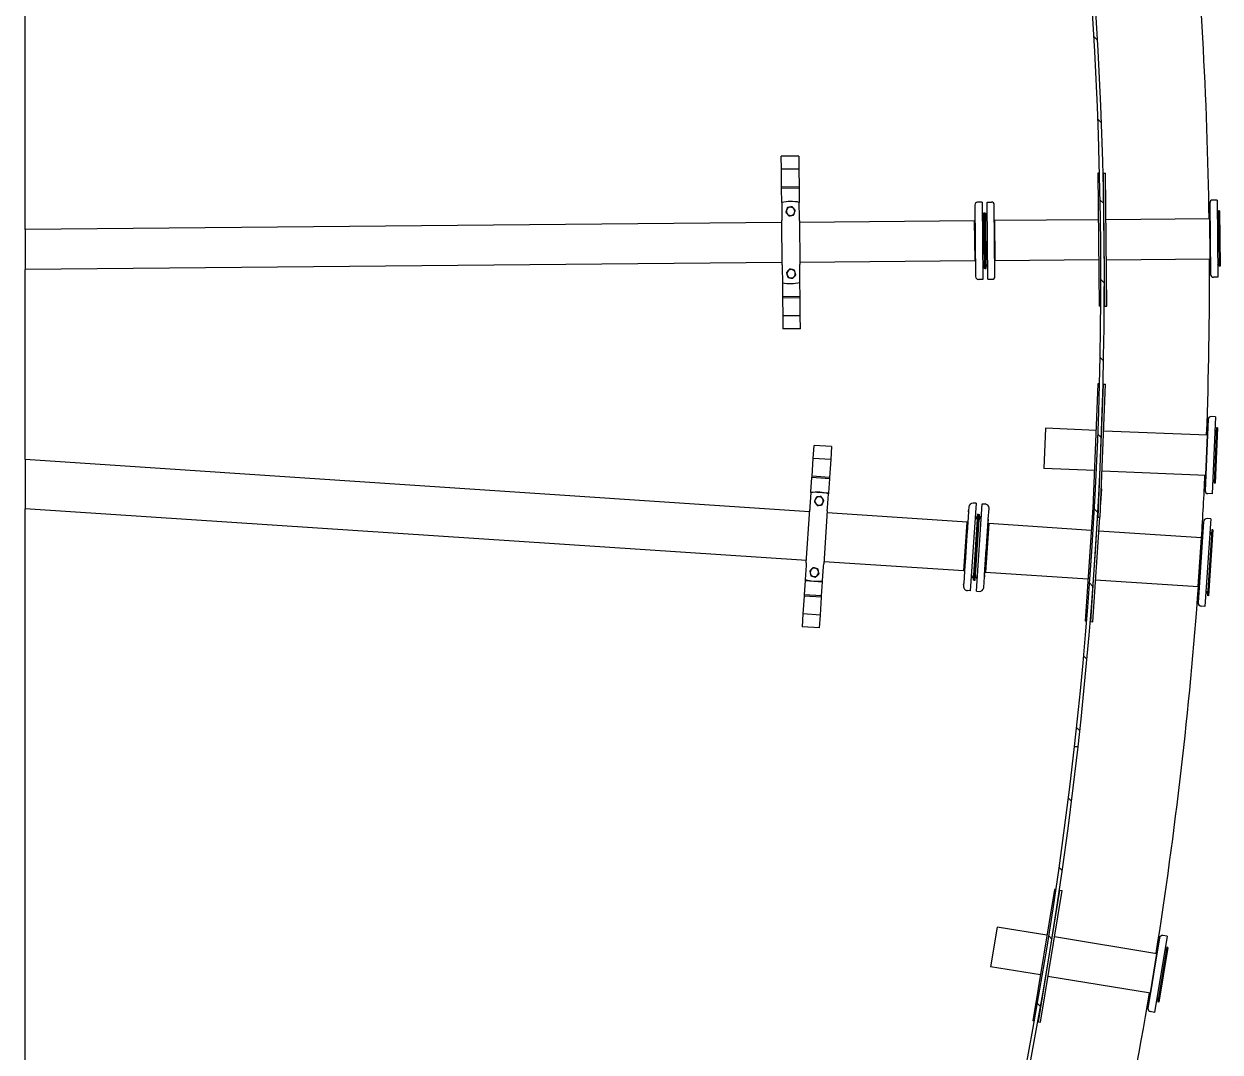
# Model space of a CAD drawing. Header units: millimetres. Extents: x 0 to 118900, y 0 to 84100.
# Drawn here: x 81567 to 88393, y 56056 to 61920 of the extents above; entities that cross this region are included whole.
import ezdxf

# ---------------------------------------------------------------- set-up
doc = ezdxf.new("R2010")
doc.units = ezdxf.units.MM
doc.header["$LTSCALE"] = 100
doc.layers.add('Hatch', color=7, linetype='Continuous', lineweight=18)
doc.layers.add('Visible', color=7, linetype='Continuous', lineweight=25)
pattern_1 = [(135.00021045915, (0, 0), (-224.5055783671478, -224.5072276832807), [])]

msp = doc.modelspace()

# ---------------------------------------------------------------- hatches: boundary and pattern name
at = {"layer": 'Hatch'}
h = msp.add_hatch(dxfattribs=at)
h.set_pattern_fill('ANSI31', color=256, scale=2540, angle=90.00021045915, style=0)
h.set_pattern_definition(pattern_1)
edge = h.paths.add_edge_path()
edge.add_ellipse((63832.2622465156, 60471.07866336872), major_axis=(2674.835678428364, 23749.84745410817), ratio=1, start_angle=270, end_angle=282.1891456821518)
edge.add_ellipse((63832.26224612111, 60471.07866332699), major_axis=(-2400.000000041781, 23779.19258550976), ratio=1, start_angle=270, end_angle=270.4821088476081)
edge.add_ellipse((63832.26224651564, 60471.07866336872), major_axis=(-2600.000000000042, 23758.156494139), ratio=1, start_angle=269.9999999999985, end_angle=300.2061361087498)
edge.add_ellipse((63832.26224651487, 60471.07866336814), major_axis=(-14200.00000008232, 19224.20349449378), ratio=1, start_angle=270, end_angle=275.6168843044004)
edge.add_line((81574.32096141133, 76484.4903097729), (81574.32096141133, 76454.62497065598))
edge.add_ellipse((63832.2622465156, 60471.07866336872), major_axis=(17742.05871489568, 15983.54630728721), ratio=0.9999999999999999, start_angle=311.5589189695115, end_angle=360, ccw=False)
edge.add_line((87562.23535128975, 57798.48134115662), (87582.10970062375, 57796.24298494035))
h = msp.add_hatch(dxfattribs=at)
h.set_pattern_fill('ANSI31', color=256, scale=2540, angle=90.00021045915, style=0)
h.set_pattern_definition(pattern_1)
edge = h.paths.add_edge_path()
edge.add_ellipse((63832.26224651564, 60471.07866336872), major_axis=(-2672.617190233979, -23729.97086712215), ratio=1, start_angle=54.41072852725948, end_angle=90)
edge.add_line((87562.23311363779, 57798.46147313475), (87582.10746109768, 57796.22310027855))
edge.add_ellipse((63832.26224651557, 60471.07866336872), major_axis=(12599.99999999995, 20308.86505937751), ratio=1, start_angle=269.99999999999847, end_angle=295.3903101269922, ccw=False)
edge.add_ellipse((63832.26224643614, 60471.07866341878), major_axis=(12800.00000000709, 20183.40902831604), ratio=1, start_angle=269.99999999999994, end_angle=270.5659876099541, ccw=False)
edge.add_ellipse((63832.2622465152, 60471.07866336905), major_axis=(16013.41164640456, 17742.05871489609), ratio=1, start_angle=270, end_angle=279.68616764822156, ccw=False)
edge.add_line((81574.32096141133, 44457.66701696448), (81574.32096141131, 44487.5323560815))

# ---------------------------------------------------------------- linework, layer by layer
at = {"layer": 'Visible'}
for p, q in [((81574.32096141133, 60747.80815146172), (81574.32096141133, 76454.6249706559)), ((85988.82644588056, 61166.28687767421), (85888.83063611985, 61165.37143772963)), ((85889.50679273346, 61091.51314860216), (85888.83063611982, 61165.37143772961)), ((85988.82644588056, 61166.28687767421), (85989.5026024942, 61092.42858854677)), ((85989.5026024942, 61092.42858854673), (85889.50679273347, 61091.51314860215)), ((85890.43998147784, 60989.57859274841), (85889.50679273342, 61091.51314860216)), ((85989.5026024942, 61092.42858854673), (85990.4357912386, 60990.49403269298)), ((87704.75943028061, 61069.6421195967), (87695.78344842863, 61069.55994643015)), ((87695.78344842866, 61069.55994643012), (87702.74079200742, 60309.59179224817)), ((87727.78210756373, 61069.85288721273), (87739.78160473502, 61069.96274000609)), ((87734.7394511425, 60309.88473303035), (87727.78210756373, 61069.85288721269)), ((87746.7389483138, 60309.9945858237), (87739.78160473504, 61069.96274000604)), ((85990.43579123857, 60990.49403269298), (85890.43998147786, 60989.5785927484)), ((85890.51072124463, 60981.85150993495), (85890.43998147786, 60989.57859274842)), ((85990.5065310054, 60982.76694987952), (85890.51072124465, 60981.85150993498)), ((85891.24380498151, 60901.77492782212), (85890.51072124466, 60981.85150993495)), ((85990.43579123857, 60990.49403269298), (85990.50653100539, 60982.76694987947)), ((85990.5065310054, 60982.76694987952), (85991.23961474226, 60902.69036776671)), ((85891.24380498151, 60901.77492782212), (85892.0444736727, 60814.3158710038)), ((85992.04028343345, 60815.23131094837), (85991.23961474226, 60902.69036776668)), ((86993.4241220153, 60887.12262404112), (86997.15911698916, 60479.13972021732)), ((87034.27593362614, 60903.49728398014), (87009.2769811859, 60903.26842399398)), ((87034.2759336261, 60903.49728398011), (87038.3038693822, 60463.51572103288)), ((87063.2747184567, 60903.76276156428), (87088.2736708969, 60903.99162155045)), ((87067.3026542128, 60463.78119861684), (87063.2747184567, 60903.76276156429)), ((87108.1544658236, 60480.15585855584), (87104.41947084974, 60888.13876237983)), ((88334.36793091918, 60899.39867369828), (88338.10292589304, 60491.41576987407)), ((88375.21974253001, 60915.77333363733), (88350.2207900898, 60915.54447365116)), ((88375.21974253, 60915.7733336373), (88379.2476782861, 60475.79177068962)), ((87049.84287785586, 60841.63719792014), (87042.84317117262, 60841.57311712398)), ((87042.84317117257, 60841.573117124), (87045.73596139743, 60525.58635828009)), ((87049.84287785582, 60841.63719792035), (87055.84262644144, 60841.69212431704)), ((87052.73566808066, 60525.65043907628), (87049.84287785582, 60841.63719792035)), ((87049.84287785583, 60841.63719792013), (87052.73566808067, 60525.65043907621)), ((87058.73541666631, 60525.70536547295), (87055.84262644146, 60841.69212431703)), ((88389.7867286621, 60853.90409317784), (88383.78698007645, 60853.84916678115)), ((88383.78698007649, 60853.84916678115), (88386.67977030134, 60537.8624079369)), ((88389.78672866213, 60853.90409317781), (88392.67951888697, 60537.91733433357)), ((85892.29144808232, 60787.33823449656), (81574.32096141165, 60747.80815146172)), ((81574.32096141165, 60747.80815146172), (81574.32096141165, 60519.19857217343)), ((85892.04447367271, 60814.31587100381), (85892.18591698275, 60798.86566216567)), ((85894.48967489498, 60547.22038571437), (85892.18591698274, 60798.86566216567)), ((85992.1817267435, 60799.78110211024), (85992.04028343345, 60815.23131094839)), ((85992.1817267435, 60799.78110211024), (85994.48548465571, 60548.13582565894)), ((86992.24535545037, 60797.40807388681), (85992.28725784305, 60788.25367444108)), ((86994.24527164563, 60797.42638268574), (86992.24535545036, 60797.40807388684)), ((86994.33805116366, 60568.8176527738), (86992.24535545037, 60797.40807388684)), ((86992.24535545037, 60797.40807388684), (86994.33805116366, 60568.8176527738)), ((87105.24062047998, 60798.44252102442), (87106.24057857758, 60798.45167542386)), ((87698.2157723613, 60803.87107989572), (87106.24057857759, 60798.45167542386)), ((87106.24057857762, 60798.45167542386), (87108.33327429091, 60569.8612543107)), ((87108.33327429091, 60569.8612543107), (87106.24057857762, 60798.45167542386)), ((87742.21392866777, 60804.27387347154), (88334.18912245188, 60809.69327794341)), ((88335.18908054945, 60809.70243234286), (88334.18912245186, 60809.6932779434)), ((88336.28181816515, 60581.1028568301), (88334.18912245186, 60809.69327794337)), ((88334.18912245186, 60809.69327794337), (88336.28181816515, 60581.1028568301)), ((85894.38414379553, 60558.74781338355), (81574.32096141165, 60519.19857217344)), ((85894.48967489497, 60547.22038571437), (85894.63111820501, 60531.77017687622)), ((86994.33805116364, 60568.8176527738), (85994.37995355624, 60559.66325332807)), ((85994.62692796576, 60532.6856168208), (85994.48548465571, 60548.13582565894)), ((86996.33796735892, 60568.83596157272), (86994.33805116365, 60568.81765277383)), ((87107.33331619331, 60569.8520999113), (87108.33327429091, 60569.86125431074)), ((87700.30846807464, 60575.28065878261), (87108.33327429088, 60569.86125431074)), ((87744.30662438105, 60575.68345235829), (88336.28181816518, 60581.10285683017)), ((88337.28177626278, 60581.11201122961), (88336.2818181652, 60581.10285683016)), ((81574.32096141133, 59435.00603764017), (81574.32096141133, 60519.19857217342)), ((85894.63111820497, 60531.7701768762), (85895.43178689617, 60444.31112005789)), ((85995.42759665695, 60445.22656000248), (85994.62692796576, 60532.6856168208)), ((87052.73566808074, 60525.65043907624), (87045.73596139751, 60525.5863582801)), ((87052.73566808066, 60525.65043907629), (87058.7354166663, 60525.70536547299)), ((88379.24767828609, 60475.79177068969), (88354.24872584589, 60475.56291070352)), ((88392.67951888697, 60537.91733433362), (88386.67977030134, 60537.86240793692)), ((85895.43178689621, 60444.31112005788), (85896.1648706331, 60364.23453794503)), ((85996.16068039385, 60365.14997788964), (85995.42759665695, 60445.22656000248)), ((87038.3038693822, 60463.51572103292), (87013.304916942, 60463.28686104676)), ((87067.30265421278, 60463.78119861684), (87092.30160665297, 60464.010058603)), ((85996.16068039385, 60365.14997788964), (85896.16487063309, 60364.23453794506)), ((85896.16487063306, 60364.23453794506), (85896.23561039989, 60356.5074551316)), ((85996.23142016059, 60357.42289507615), (85896.23561039988, 60356.50745513156)), ((85896.23561039986, 60356.50745513158), (85897.1687991443, 60254.57289927782)), ((85996.23142016059, 60357.42289507615), (85996.16068039382, 60365.14997788962)), ((85997.16460890514, 60255.48833922235), (85996.23142016065, 60357.42289507614)), ((87711.7167738594, 60309.67396541475), (87702.74079200737, 60309.59179224819)), ((87734.7394511425, 60309.88473303038), (87746.73894831377, 60309.99458582374)), ((85997.16460890514, 60255.48833922235), (85897.16879914438, 60254.5728992778)), ((85897.16879914436, 60254.57289927781), (85897.84495575799, 60180.71461015037)), ((85997.84076551878, 60181.63005009494), (85997.16460890515, 60255.48833922239)), ((85997.84076551878, 60181.63005009494), (85897.84495575802, 60180.7146101504)), ((87695.65461912366, 59867.4823818659), (87664.34541837942, 59108.12756760002)), ((87704.6233568245, 59867.11258897882), (87695.65461912364, 59867.48238186594)), ((87696.31825269492, 59106.80928546161), (87727.62745343919, 59866.16409972859)), ((87708.30806555176, 59106.31492966039), (87739.61726629602, 59865.66974392737)), ((87727.62745343919, 59866.16409972859), (87739.61726629603, 59865.66974392736)), ((88324.86329988719, 59665.3897395164), (88308.05520264554, 59257.73610238359)), ((88366.48763488312, 59679.68710767134), (88341.50885809801, 59680.71701559056)), ((88366.48763488306, 59679.68710767134), (88348.3612555048, 59240.06063625361)), ((87396.95324919428, 59613.87248142366), (87387.53577118096, 59385.46654650105)), ((87684.70875775818, 59602.00794219424), (87396.95324919432, 59613.87248142366)), ((87728.67140493057, 59600.19530425539), (88320.16883920165, 59575.80708472824)), ((88371.92667181461, 59617.41017071014), (88358.90863571569, 59301.6784321465)), ((88377.92157824303, 59617.16299280954), (88364.90354214412, 59301.43125424589)), ((88377.92157824301, 59617.16299280956), (88371.92667181461, 59617.41017071017)), ((88310.75136118829, 59347.4011498053), (88320.16883920164, 59575.80708472824)), ((88320.16883920164, 59575.80708472824), (88310.75136118829, 59347.4011498053)), ((88321.167990273, 59575.7658884115), (88320.16883920162, 59575.80708472824)), ((86070.92093568483, 59442.39358669177), (86075.80631104697, 59516.09322826599)), ((86175.58732987849, 59509.47897993866), (86075.80631104692, 59516.093228266)), ((86175.58732987849, 59509.47897993866), (86170.70195451635, 59435.77933836442)), ((81574.32096141163, 59435.00603764009), (81574.32096141163, 59154.99286151526)), ((86050.7615229618, 59138.27335397516), (81574.32096141168, 59435.0060376401)), ((86064.17844850289, 59340.6779861925), (86070.92093568476, 59442.3935866918)), ((86170.7019545164, 59435.77933836442), (86070.92093568483, 59442.39358669177)), ((86170.7019545164, 59435.77933836442), (86163.95946733451, 59334.06373786513)), ((87675.29127974485, 59373.6020072716), (87387.53577118099, 59385.46654650102)), ((86058.32160879983, 59252.32305849963), (86063.66733864041, 59332.96750114744)), ((86063.66733864041, 59332.96750114748), (86064.1784485029, 59340.6779861925)), ((86163.44835747196, 59326.35325282012), (86063.66733864041, 59332.96750114748)), ((86163.95946733444, 59334.06373786516), (86064.17844850289, 59340.67798619251)), ((86163.44835747196, 59326.35325282012), (86158.10262763138, 59245.70881017231)), ((86163.95946733444, 59334.06373786516), (86163.44835747195, 59326.35325282013)), ((87719.25392691723, 59371.78936933241), (88310.75136118828, 59347.40114980526)), ((88311.75051225969, 59347.35995348852), (88310.75136118829, 59347.40114980526)), ((86057.98358581294, 59247.22372198319), (86052.59646089382, 59165.95480276595)), ((86057.98358581294, 59247.22372198319), (86058.32160879984, 59252.32305849966)), ((86058.32160879983, 59252.32305849963), (86158.10262763138, 59245.70881017228)), ((86158.10262763138, 59245.70881017228), (86157.76460464447, 59240.60947365581)), ((87711.65690519326, 59187.53570321984), (87717.0336131724, 59268.64747489306)), ((87715.00679010777, 59268.78182821217), (87717.03361317239, 59268.64747489306)), ((88364.90354214412, 59301.4312542459), (88358.90863571572, 59301.6784321465)), ((86152.37747972537, 59159.3405544386), (86157.76460464449, 59240.60947365584)), ((86999.98985663665, 59185.8933135362), (86966.91861499993, 58686.98821937847)), ((86999.98985663665, 59185.89331353622), (86984.02489362366, 59186.95159326861)), ((87002.83978177932, 58684.60708998073), (87035.91102341606, 59183.51218413868)), ((87035.91102341602, 59183.51218413866), (87051.87598642909, 59182.45390440628)), ((87667.71690156785, 59189.89752433908), (87622.86167759272, 58513.22200103737)), ((87654.79160362476, 58511.10544157221), (87699.67326786021, 59188.17983651979)), ((88348.36125550483, 59240.06063625361), (88323.38247871972, 59241.09054417282)), ((81574.32096141133, 55841.87707456647), (81574.32096141133, 59154.99286151525)), ((86032.28131313519, 58859.48518735983), (81574.32096141166, 59154.99286151526)), ((86031.47841181056, 58847.37280387823), (86051.56442428625, 59150.38573745681)), ((86052.59646089385, 59165.95480276592), (86051.56442428625, 59150.38573745681)), ((86151.3454431178, 59143.77148912945), (86131.25943064212, 58840.75855555088)), ((86948.79069244569, 59078.74511902907), (86150.54254179331, 59131.65910564784)), ((86151.34544311781, 59143.77148912946), (86152.37747972542, 59159.34055443858)), ((86956.73111230886, 59138.05695077187), (86948.81438529257, 59018.62704000902)), ((86956.73111230887, 59138.05695077188), (86957.16071249529, 59144.53779971621)), ((86958.49002950547, 59164.59156834758), (86957.16071249529, 59144.53779971621)), ((87007.86274493347, 59123.23537206138), (86982.99317122265, 58748.05874125476)), ((86988.9800323526, 58747.66188635522), (87013.84960606342, 59122.838517162)), ((87013.84960606338, 59122.83851716174), (86988.98003235256, 58747.66188635512)), ((86994.9668934825, 58747.26503145559), (87019.83646719331, 59122.44166226236)), ((87013.84960606338, 59122.83851716173), (87007.86274493347, 59123.2353720614)), ((87013.84960606342, 59122.83851716199), (87019.83646719335, 59122.44166226232)), ((87070.19607975491, 59095.97356763111), (87074.22809787444, 59156.79965942633)), ((86948.7906924457, 59078.74511902906), (86930.31048261911, 58799.95695241372)), ((86930.31048261911, 58799.95695241372), (86948.7906924457, 59078.74511902906)), ((86952.78193319902, 59078.48054909599), (86948.79069244573, 59078.74511902906)), ((87054.03894597029, 58791.75528448792), (87072.5191557969, 59070.54345110338)), ((87072.51915579688, 59070.54345110338), (87054.03894597027, 58791.75528448792)), ((87059.7741452313, 58938.75067645818), (87069.50829805923, 59085.59785221627)), ((87068.52791504361, 59070.80802103644), (87072.5191557969, 59070.54345110337)), ((87070.19607975491, 59095.97356763112), (87069.50829805921, 59085.59785221629)), ((87657.23592615002, 59031.78395590513), (87072.51915579685, 59070.54345110342)), ((87673.31415608026, 59107.75777471295), (87664.34541837942, 59108.12756760004)), ((87666.76532588455, 58510.31173177293), (87706.27851874522, 59106.39861055325)), ((87696.31825269492, 59106.80928546161), (87708.30806555178, 59106.31492966037)), ((88297.81587216446, 59079.81959654776), (88267.39032985865, 58620.82690992242)), ((88339.05112936258, 59097.13010098314), (88305.97988772583, 58598.22500682516)), ((88339.05112936247, 59097.13010098314), (88319.0949255962, 59098.45295064859)), ((86947.8935500965, 59004.73553344731), (86937.3794657036, 58846.12249068226)), ((86947.8935500965, 59004.7355334473), (86948.81438529257, 59018.627040009)), ((87701.13957444178, 59028.87368664074), (88285.85634479497, 58990.11419144248)), ((88267.37613496836, 58711.32602482699), (88285.85634479497, 58990.11419144247)), ((88285.85634479497, 58990.11419144247), (88267.37613496836, 58711.32602482699)), ((88291.84320592484, 58989.71733654284), (88285.85634479496, 58990.11419144247)), ((88344.92839728277, 59034.60444447481), (88320.05882357195, 58659.42781366802)), ((88350.91525841267, 59034.20758957517), (88326.04568470185, 58659.03095876837)), ((88350.91525841272, 59034.20758957516), (88344.92839728277, 59034.60444447483)), ((87049.0673222014, 58777.23002324115), (87058.80147502934, 58924.07719899919)), ((87059.7741452313, 58938.75067645822), (87058.80147502934, 58924.07719899922)), ((86031.47841181057, 58847.37280387822), (86030.44637520296, 58831.80373856911)), ((86130.2273940345, 58825.18949024177), (86131.25943064212, 58840.75855555088)), ((86930.31048261914, 58799.9569524137), (86132.06233196675, 58852.87093903247)), ((86936.50680826702, 58832.95778264524), (86937.3794657036, 58846.12249068222)), ((86030.44637520296, 58831.80373856912), (86025.05925028387, 58750.53481935184)), ((86124.84026911539, 58743.92057102452), (86130.2273940345, 58825.18949024177)), ((86936.50680826702, 58832.95778264524), (86929.55437453894, 58728.0749771605)), ((86934.30172337237, 58799.69238248061), (86930.31048261916, 58799.95695241368)), ((87049.0673222014, 58777.23002324119), (87048.37954050573, 58766.85430782635)), ((87050.04770521708, 58792.01985442095), (87054.03894597031, 58791.75528448789)), ((87638.75571632342, 58752.99578928967), (87054.03894597024, 58791.75528448795)), ((86024.72122729693, 58745.43548283537), (86019.3754974563, 58664.79104018752)), ((86025.05925028383, 58750.53481935184), (86024.72122729692, 58745.43548283537)), ((86024.72122729693, 58745.43548283537), (86124.5022461285, 58738.82123450802)), ((86119.15651628784, 58658.17679186018), (86124.50224612847, 58738.82123450803)), ((86124.5022461285, 58738.82123450802), (86124.84026911539, 58743.92057102452)), ((86929.24108575287, 58723.34877507157), (86928.59362706586, 58713.58136322898)), ((86929.24108575287, 58723.34877507156), (86929.55437453894, 58728.07497716048)), ((86988.98003235259, 58747.66188635513), (86982.9931712227, 58748.05874125479)), ((86988.98003235259, 58747.6618863552), (86994.96689348253, 58747.26503145554)), ((87044.34752238619, 58706.02821603119), (87048.37954050573, 58766.85430782632)), ((87682.65936461517, 58750.08552002528), (88267.3761349684, 58711.32602482697)), ((88273.3629960982, 58710.92916992734), (88267.37613496835, 58711.32602482697)), ((86018.86438759383, 58657.08055514249), (86012.12190041192, 58555.36495464317)), ((86019.37549745629, 58664.79104018753), (86018.86438759384, 58657.0805551425)), ((86118.64540642538, 58650.46630681519), (86018.86438759383, 58657.08055514253)), ((86119.15651628784, 58658.17679186018), (86019.37549745629, 58664.79104018753)), ((86111.90291924351, 58548.7507063158), (86118.64540642542, 58650.46630681513)), ((86118.64540642538, 58650.46630681519), (86119.15651628783, 58658.17679186021)), ((86966.91861499992, 58686.98821937845), (86950.95365198691, 58688.04649911084)), ((87002.83978177927, 58684.60708998067), (87018.80474479235, 58683.54881024829)), ((88326.04568470185, 58659.03095876838), (88320.05882357192, 58659.42781366804)), ((88305.97988772579, 58598.22500682517), (88286.0236839595, 58599.54785649062)), ((86012.12190041195, 58555.36495464319), (86007.23652504983, 58481.66531306896)), ((86111.90291924351, 58548.7507063158), (86012.12190041193, 58555.36495464316)), ((86107.01754388137, 58475.05106474161), (86111.90291924351, 58548.75070631583)), ((87631.81837904462, 58512.62828242946), (87622.86167759271, 58513.22200103739)), ((87654.79160362476, 58511.10544157221), (87666.76532588455, 58510.31173177292)), ((86107.01754388137, 58475.05106474161), (86007.23652504983, 58481.66531306895)), ((87582.10746109762, 57796.22310027857), (87562.23311363772, 57798.46147313472)), ((87562.23535128977, 57798.48134115662), (87582.10970062375, 57796.24298494037)), ((87447.24073218802, 56984.15808480301), (87324.27047300359, 56234.1725413716)), ((87355.8488116845, 56228.99484624622), (87478.81907086898, 56978.98038967796)), ((87367.69068868605, 56227.05321057489), (87490.66094787054, 56977.03875400662)), ((87456.09880945782, 56982.70568339703), (87447.24073218805, 56984.15808480298)), ((87478.81907086901, 56978.98038967795), (87490.6609478705, 56977.03875400663)), ((87120.04463432811, 56768.55844763903), (87083.0564747892, 56542.97069075952)), ((87404.24968236522, 56721.95919152703), (87120.0446343281, 56768.55844763901)), ((88090.41830716819, 56716.5639760171), (88065.74773008162, 56720.60905033239)), ((87447.66989804775, 56714.83986073056), (88031.86916345774, 56619.05250094472)), ((88047.36971318441, 56707.40872855874), (87981.35410035907, 56304.78491050593)), ((88090.41830716816, 56716.5639760171), (88019.22499921927, 56282.36181929347)), ((88088.28110753397, 56654.08652106152), (88037.15136818885, 56342.25042668727)), ((88094.20204603476, 56653.11570322585), (88043.07230668962, 56341.2796088516)), ((88094.20204603478, 56653.1157032258), (88088.28110753399, 56654.08652106149)), ((87994.88100391882, 56393.46474406515), (88031.86916345773, 56619.05250094474)), ((88031.86916345773, 56619.05250094474), (87994.88100391882, 56393.46474406515)), ((88032.85598654122, 56618.89069797214), (88031.86916345778, 56619.05250094472)), ((87367.26152282636, 56496.37143464756), (87083.05647478925, 56542.97069075955)), ((87410.68173850891, 56489.25210385094), (87994.88100391887, 56393.46474406511)), ((87995.86782700228, 56393.30294109258), (87994.88100391885, 56393.46474406515)), ((88043.07230668966, 56341.2796088516), (88037.15136818888, 56342.2504266873)), ((88019.22499921924, 56282.36181929344), (87994.55442213269, 56286.40689360873)), ((87333.12855027342, 56232.72013996565), (87324.27047300363, 56234.1725413716)), ((87355.8488116845, 56228.99484624622), (87367.69068868608, 56227.05321057491))]:
    msp.add_line(p, q, dxfattribs=at)
for centre, radius, start, end in [((63832.26224651563, 60471.07866336872), 23899.99999999997, 353.5741192066959, 42.0683941496158), ((63832.26224651563, 60471.07866336872), 23879.99999999998, 353.5741192066959, 42.01520023718438), ((63832.26224651571, 60471.07866336872), 24500, 0.7918190989975689, 5.621663270468155), ((85943.33570081924, 60673.5007439123), 234.1424110486401, 78.19432139629272, 102.854710160489), ((87009.42345157701, 60887.26909443227), 15.99999999999909, 90.52451577833477, 180.5245157783089), ((87088.42014128802, 60887.99229198872), 16.00000000000549, 0.5245157783345945, 90.52451577833456), ((88350.3672604809, 60899.54514408947), 16.00000000001386, 90.52451577833408, 180.5245157783082), ((85941.70621771789, 60851.49328528641), 23.9999999999978, 161.1730864319706, 221.1730864319526), ((85941.70621771789, 60851.49328528641), 23.99999999999842, 101.1730864319717, 161.1730864319706), ((85941.70621771789, 60851.49328528641), 23.99999999999854, 221.173086431975, 281.1730864319684), ((85941.70621771789, 60851.49328528641), 23.99999999999854, 41.17308643197503, 101.1730864319684), ((85941.70621771789, 60851.49328528641), 23.99999999999842, 281.1730864319717, 341.1730864319706), ((85941.70621771789, 60851.49328528641), 23.9999999999978, 341.1730864319706, 41.17308643195267), ((87029.0543089933, 60818.44591928683), 13.999999999999, 0.5245157784367401, 65.14758225328494), ((87070.05259099518, 60818.82124966432), 14.0000000000048, 115.9014493036945, 180.5245157784652), ((88369.99811789722, 60830.72196894398), 14.00000000001185, 0.524515778464535, 65.14758225329716), ((87031.52599684366, 60548.45723293281), 13.99999999999919, 295.9014493037072, 0.5245157784652132), ((87072.52427884557, 60548.83256331021), 14.00000000000447, 180.5245157784645, 245.1475822532971), ((63832.26224651571, 60471.07866336872), 24500.00000000001, 357.9062600814119, 0.2572124577858492), ((88372.46980574758, 60560.73328258965), 14.00000000001211, 295.9014493036818, 0.5245157784645736), ((85944.96518392058, 60495.50820253819), 23.99999999999845, 136.9056393302271, 196.9056393302237), ((85944.96518392058, 60495.50820253819), 23.99999999999851, 196.9056393301977, 256.9056393302067), ((85944.96518392058, 60495.50820253819), 23.99999999999774, 76.90563933023968, 136.9056393302271), ((85944.96518392058, 60495.50820253819), 23.99999999999774, 256.9056393302396, 316.905639330227), ((85944.96518392058, 60495.50820253819), 23.99999999999851, 16.90563933019772, 76.90563933020661), ((85944.96518392058, 60495.50820253819), 23.99999999999845, 316.905639330227, 16.90563933022384), ((87013.15844655085, 60479.28619060847), 15.99999999999909, 180.5245157783346, 270.5245157783348), ((87092.15513626188, 60480.00938816473), 16.0000000000055, 270.5245157783345, 0.5245157783345977), ((88354.10225545475, 60491.56224026523), 16.00000000001386, 180.5245157783082, 270.5245157783341), ((85943.33570081924, 60673.5007439123), 234.1424110486402, 258.1943213962927, 282.8547101604891), ((88340.84971702965, 59664.73059844808), 16.00000000002354, 87.63895676076743, 177.638956760741), ((88356.99104152928, 59595.00644450269), 14.00000000002018, 357.6389567606741, 62.26202323584722), ((63832.26224651571, 60471.07866336872), 24500, 356.5342508481394, 357.3716534402014), ((88345.86803600172, 59325.23565522356), 14.00000000002058, 293.015890286239, 357.6389567606717), ((86091.41192746419, 58995.57214650384), 253.862107189682, 74.84845875400207, 97.56663365472217), ((88324.04161978805, 59257.07696131535), 16.00000000002354, 177.6389567607665, 267.6389567608183), ((86104.90499405196, 59199.1254249202), 23.99999999999769, 156.8561168579374, 216.8561168579421), ((86104.90499405196, 59199.1254249202), 23.99999999999836, 96.85611685795406, 156.856116857953), ((86104.90499405196, 59199.1254249202), 23.99999999999836, 216.8561168579421, 276.8561168579541), ((86104.90499405196, 59199.1254249202), 23.99999999999836, 36.85611685794218, 96.85611685795406), ((86104.90499405196, 59199.1254249202), 23.99999999999836, 276.8561168579541, 336.8561168579531), ((86104.90499405196, 59199.1254249202), 23.9999999999977, 336.8561168579374, 36.85611685794216), ((86982.43747402505, 59163.004148749), 23.99999999999843, 86.20754620442717, 176.2075462043268), ((87050.28856683052, 59158.50645988672), 24.00000000000673, 359.7908679027812, 86.20754620439557), ((86983.92664629233, 59094.75620104391), 21.99999999999837, 356.207546204358, 59.17185441490909), ((87039.80401683807, 59091.05222198084), 22.00000000000619, 113.2432379938125, 176.2075462043604), ((88317.77207593076, 59078.49674688229), 20.00000000000852, 86.20754620444274, 176.2075462043196), ((88327.24372970461, 59009.71965931098), 16.00000000000668, 356.2075462043374, 64.1832333673071), ((86077.9188608764, 58792.01886808748), 23.99999999999828, 132.5886697561794, 192.5886697561828), ((86077.9188608764, 58792.01886808748), 23.99999999999843, 192.5886697561754, 252.5886697561759), ((86077.9188608764, 58792.01886808748), 23.99999999999785, 72.58866975621333, 132.5886697562159), ((86077.9188608764, 58792.01886808748), 23.99999999999784, 252.5886697562132, 312.5886697562158), ((86077.9188608764, 58792.01886808748), 23.99999999999843, 12.58866975617537, 72.58866975617589), ((86077.9188608764, 58792.01886808748), 23.99999999999828, 312.5886697561793, 12.58866975618273), ((86963.02562157791, 58779.44818153623), 21.99999999999858, 293.2432379938198, 356.2075462043789), ((87018.90299212367, 58775.74420247303), 22.00000000000592, 176.2075462043789, 239.1718544149186), ((86091.41192746419, 58995.57214650384), 253.862107189682, 254.8484587540021, 277.5666336547221), ((86952.54107158544, 58711.99394363043), 23.99999999999844, 176.2075462043098, 266.2075462043933), ((87020.39216439088, 58707.4962547679), 24.00000000000674, 266.2075462044283, 352.6242245058993), ((63832.26224651571, 60471.07866336872), 24500, 350.955740607525, 355.8808415605876), ((88305.813565124, 58686.4291582966), 16.00000000000681, 288.2318590412532, 356.2075462043122), ((88287.34653362495, 58619.50406025691), 20.00000000000853, 176.2075462043019, 266.2075462044021), ((63832.26224651563, 60471.07866336872), 23879.99999999998, 317.9847997628156, 353.5740712355561), ((63832.26224651563, 60471.07866336872), 23899.99999999997, 317.9316058503842, 353.5740712355562), ((88063.15888251987, 56704.81988099698), 16.00000000000681, 80.68843728706317, 170.6884372869085), ((88070.74411599546, 56633.65483175839), 14.00000000000596, 350.6884372869193, 55.31150376199916), ((63832.26224651571, 60471.07866336872), 24500, 345.2667618002234, 350.4211339663146), ((88027.05731339045, 56367.21259922347), 14.00000000000595, 286.0653708121703, 350.6884372869479), ((87997.14326969448, 56302.19606294413), 16.00000000000681, 170.6884372868833, 260.688437287013)]:
    msp.add_arc(centre, radius, start, end, dxfattribs=at)
for points, weights in [([(85918.99027105315, 60859.23833319617), (85916.91499172039, 60853.15161363203), (85914.51866555757, 60846.12327527438)], [1, 1.048188158588592, 1.019815418649319]), ([(85914.51866555757, 60846.12327527438), (85919.40722204026, 60840.5338267628), (85923.64083614213, 60835.69322235861)], [1.019815418649315, 1.048188158588583, 1]), ([(85923.46187654872, 60872.35339111795), (85921.06555038592, 60865.32505276031), (85918.99027105315, 60859.23833319617)], [1.019815418649313, 1.048188158588575, 1]), ([(85937.0556526289, 60875.03839612397), (85930.74675919427, 60873.79228096402), (85923.46187654872, 60872.35339111795)], [1, 1.048188158588583, 1.019815418649316]), ([(85923.64083614213, 60835.69322235861), (85927.87445024402, 60830.85261795442), (85932.76300672673, 60825.26316944284)], [1, 1.04818815858857, 1.019815418649311]), ([(85932.76300672673, 60825.26316944284), (85940.04788937225, 60826.70205928891), (85946.35678280689, 60827.94817444886)], [1.01981541864932, 1.048188158588594, 1]), ([(85950.64942870906, 60877.72340112999), (85943.36454606353, 60876.28451128391), (85937.0556526289, 60875.03839612397)], [1.019815418649319, 1.048188158588589, 1]), ([(85946.35678280689, 60827.94817444886), (85952.66567624151, 60829.19428960881), (85959.95055888705, 60830.63317945487)], [1, 1.048188158588593, 1.019815418649321]), ([(85959.77159929364, 60867.29334821422), (85955.53798519177, 60872.13395261841), (85950.64942870906, 60877.72340112999)], [1, 1.048188158588594, 1.019815418649321]), ([(85968.89376987822, 60856.86329529845), (85964.0052133955, 60862.45274381003), (85959.77159929364, 60867.29334821422)], [1.019815418649322, 1.048188158588595, 1]), ([(85959.95055888705, 60830.63317945487), (85962.34688504986, 60837.66151781252), (85964.42216438265, 60843.74823737666)], [1.019815418649313, 1.048188158588573, 1]), ([(85964.42216438265, 60843.74823737666), (85966.49744371542, 60849.8349569408), (85968.89376987822, 60856.86329529845)], [1, 1.048188158588568, 1.019815418649311]), ([(85927.43967533922, 60511.90504823987), (85923.04615377502, 60507.20910236854), (85917.97295205948, 60501.78669114274)], [1, 1.048188158588594, 1.019815418649321]), ([(85917.97295205948, 60501.78669114274), (85920.13229707303, 60494.68196396568), (85922.00234471029, 60488.52908974334)], [1.019815418649319, 1.048188158588589, 1]), ([(85922.00234471029, 60488.52908974334), (85923.87239234756, 60482.37621552101), (85926.03173736112, 60475.27148834393)], [1, 1.048188158588583, 1.019815418649316]), ([(85926.03173736112, 60475.27148834393), (85933.26428409018, 60473.58917239265), (85939.52785329166, 60472.13224404166)], [1.019815418649313, 1.048188158588575, 1]), ([(85936.90639861894, 60522.023405337), (85931.83319690342, 60516.6009941112), (85927.43967533922, 60511.90504823987)], [1.019815418649322, 1.048188158588595, 1]), ([(85950.40251454948, 60518.88416103472), (85944.13894534802, 60520.34108938572), (85936.90639861894, 60522.023405337)], [1, 1.048188158588568, 1.019815418649311]), ([(85963.89863048003, 60515.74491673244), (85956.66608375094, 60517.42723268372), (85950.40251454948, 60518.88416103472)], [1.019815418649313, 1.048188158588573, 1]), ([(85953.02396922218, 60468.99299973938), (85958.09717093772, 60474.41541096517), (85962.49069250192, 60479.1113568365)], [1.019815418649315, 1.048188158588583, 1]), ([(85962.49069250192, 60479.1113568365), (85966.88421406611, 60483.80730270783), (85971.95741578164, 60489.22971393363)], [1, 1.04818815858857, 1.019815418649311]), ([(85967.92802313084, 60502.48731533303), (85966.05797549358, 60508.64018955536), (85963.89863048003, 60515.74491673244)], [1, 1.048188158588593, 1.019815418649321]), ([(85971.95741578164, 60489.22971393363), (85969.79807076811, 60496.3344411107), (85967.92802313084, 60502.48731533303)], [1.01981541864932, 1.048188158588594, 1]), ([(85939.52785329166, 60472.13224404166), (85945.79142249312, 60470.67531569065), (85953.02396922218, 60468.99299973938)], [1, 1.048188158588592, 1.019815418649319]), ([(86082.83649642447, 59208.55842086341), (86080.30893277925, 59202.64518474594), (86077.39035367739, 59195.81716781756)], [1, 1.048188158588592, 1.019815418649319]), ([(86077.39035367739, 59195.81716781756), (86081.84430024389, 59189.87559570819), (86085.70153111761, 59184.73004332303)], [1.019815418649315, 1.048188158588583, 1]), ([(86088.28263917154, 59221.29967390926), (86085.36406006965, 59214.47165698088), (86082.83649642447, 59208.55842086341)], [1.019815418649313, 1.048188158588575, 1]), ([(86085.70153111761, 59184.73004332303), (86089.55876199131, 59179.58449093788), (86094.01270855781, 59173.6429188285)], [1, 1.04818815858857, 1.019815418649311]), ([(86102.03995935884, 59222.95380246059), (86095.65516483993, 59222.18611872828), (86088.28263917154, 59221.29967390926)], [1, 1.048188158588583, 1.019815418649316]), ([(86115.79727954611, 59224.60793101191), (86108.42475387773, 59223.7214861929), (86102.03995935884, 59222.95380246059)], [1.019815418649319, 1.048188158588589, 1]), ([(86124.10845698633, 59213.52080651738), (86120.25122611262, 59218.66635890253), (86115.79727954611, 59224.60793101191)], [1, 1.048188158588594, 1.019815418649321]), ([(86121.5273489324, 59176.95117593114), (86124.44592803427, 59183.77919285953), (86126.97349167948, 59189.692428977)], [1.019815418649313, 1.048188158588573, 1]), ([(86132.41963442655, 59202.43368202285), (86127.96568786004, 59208.37525413222), (86124.10845698633, 59213.52080651738)], [1.019815418649322, 1.048188158588595, 1]), ([(86126.97349167948, 59189.692428977), (86129.50105532467, 59195.60566509447), (86132.41963442655, 59202.43368202285)], [1, 1.048188158588568, 1.019815418649311]), ([(86094.01270855781, 59173.6429188285), (86101.3852342262, 59174.52936364751), (86107.77002874512, 59175.29704737982)], [1.01981541864932, 1.048188158588594, 1]), ([(86107.77002874512, 59175.29704737982), (86114.15482326402, 59176.06473111214), (86121.5273489324, 59176.95117593114)], [1, 1.048188158588593, 1.019815418649321]), ([(86061.67733143944, 58809.68841028723), (86056.94279187638, 58805.33650559074), (86051.47581649396, 58800.31135889476)], [1, 1.048188158588594, 1.019815418649321]), ([(86051.47581649396, 58800.31135889476), (86053.09423349921, 58793.06424598372), (86054.4958237397, 58786.78806209865)], [1.019815418649319, 1.048188158588589, 1]), ([(86054.4958237397, 58786.78806209865), (86055.89741398017, 58780.51187821358), (86057.51583098542, 58773.26476530253)], [1, 1.048188158588583, 1.019815418649316]), ([(86057.51583098542, 58773.26476530253), (86064.6012233731, 58771.04279908749), (86070.73735317664, 58769.1185198989)], [1.019815418649313, 1.048188158588575, 1]), ([(86071.87884638493, 58819.0654616797), (86066.4118710025, 58814.04031498371), (86061.67733143944, 58809.68841028723)], [1.019815418649322, 1.048188158588595, 1]), ([(86070.73735317664, 58769.1185198989), (86076.87348298017, 58767.19424071031), (86083.95887536785, 58764.97227449526)], [1, 1.048188158588592, 1.019815418649319]), ([(86085.10036857615, 58814.91921627606), (86078.96423877262, 58816.84349546465), (86071.87884638493, 58819.0654616797)], [1, 1.048188158588568, 1.019815418649311]), ([(86083.95887536785, 58764.97227449526), (86089.42585075027, 58769.99742119125), (86094.16039031334, 58774.34932588774)], [1.019815418649315, 1.048188158588583, 1]), ([(86098.32189076736, 58810.77297087242), (86091.23649837969, 58812.99493708747), (86085.10036857615, 58814.91921627606)], [1.019815418649313, 1.048188158588573, 1]), ([(86094.16039031334, 58774.34932588774), (86098.89492987639, 58778.70123058422), (86104.36190525883, 58783.7263772802)], [1, 1.04818815858857, 1.019815418649311]), ([(86101.3418980131, 58797.24967407631), (86099.94030777262, 58803.52585796139), (86098.32189076736, 58810.77297087242)], [1, 1.048188158588593, 1.019815418649321]), ([(86104.36190525883, 58783.7263772802), (86102.74348825356, 58790.97349019124), (86101.3418980131, 58797.24967407631)], [1.01981541864932, 1.048188158588594, 1])]:
    msp.add_rational_spline(points, weights, degree=2, dxfattribs=at)
for points, knots in [([(86957.16071249529, 59144.53779971621), (86957.16064716937, 59144.53681422457), (86957.16058841893, 59144.53568061025), (86957.158053493, 59144.47428112667), (86957.1636197808, 59144.08966811415), (86957.09381628303, 59142.74066454114), (86957.02300445444, 59141.81607217601), (86956.86588524644, 59139.88294935754), (86956.79435906174, 59139.01107664158), (86956.73111230887, 59138.05695077186)], [-2.355385175718739, -2.355385175718739, -2.355385175718739, -2.355385175718739, -2.348881911791591, -2.348881911791591, -2.043887780416591, -2.043887780416591, -1.754333114175544, -1.754333114175544, -1.56067003074882, -1.56067003074882, -1.56067003074882, -1.56067003074882]), ([(87074.22809787444, 59156.79965942633), (87074.24777870526, 59157.09655988314), (87074.26021601433, 59157.3553763032), (87074.2901505649, 59158.13389097128), (87074.2907995735, 59158.41881499787), (87074.28921746083, 59158.41884493049)], [-3.619699053525464, -3.619699053525464, -3.619699053525464, -3.619699053525464, -3.482591370891761, -3.482591370891761, -3.131039610348097, -3.131039610348097, -3.131039610348097, -3.131039610348097]), ([(87069.50829805923, 59085.59785221627), (87069.5108711002, 59085.6366685164), (87069.51342502898, 59085.67544381389), (87069.63487199316, 59087.53072277374), (87069.71603796368, 59089.22375855384), (87069.88991992174, 59092.14286568099), (87069.98060879525, 59093.36731854343), (87070.11832647445, 59095.00775439056), (87070.16805991734, 59095.55086684904), (87070.19607975491, 59095.97356763111)], [-2.355385175718037, -2.355385175718037, -2.355385175718037, -2.355385175718037, -2.348881911790893, -2.348881911790893, -2.043887780416039, -2.043887780416039, -1.754333114175077, -1.754333114175077, -1.560670030748411, -1.560670030748411, -1.560670030748411, -1.560670030748411]), ([(86948.81438529257, 59018.62704000901), (86948.81244685172, 59018.5977971393), (86948.8105171657, 59018.56845018931), (86948.71634891203, 59017.12521427925), (86948.63952145677, 59015.49738410711), (86948.42991140213, 59012.03897152944), (86948.30163715061, 59010.2474299375), (86948.06987604513, 59007.18833771724), (86947.97442712881, 59005.95562563105), (86947.8935500965, 59004.73553344731)], [-2.355385897473173, -2.355385897473173, -2.355385897473173, -2.355385897473173, -2.349031193156337, -2.349031193156337, -2.043971453062784, -2.043971453062784, -1.754359642054924, -1.754359642054924, -1.560670043043396, -1.560670043043396, -1.560670043043396, -1.560670043043396]), ([(87058.80147502934, 58924.0771989992), (87058.80390544627, 58924.11386370638), (87058.80632470515, 58924.15059623888), (87058.92436627869, 58925.9539795251), (87059.01861562609, 58927.84463232818), (87059.24913302498, 58931.61844826055), (87059.38140118057, 58933.47024096449), (87059.6092682889, 58936.47058924554), (87059.70034165653, 58937.63729281721), (87059.7741452313, 58938.75067645819)], [-2.355385897472318, -2.355385897472318, -2.355385897472318, -2.355385897472318, -2.349031193155485, -2.349031193155485, -2.043971453062071, -2.043971453062071, -1.754359642054357, -1.754359642054357, -1.560670043042865, -1.560670043042865, -1.560670043042865, -1.560670043042865]), ([(86937.3794657036, 58846.12249068226), (86937.37672559748, 58846.08115407597), (86937.37400144443, 58846.03981081476), (86937.244249609, 58844.05924648987), (86937.14814609611, 58842.14086640418), (86936.93298230409, 58838.59899108802), (86936.81685605898, 58836.99079592736), (86936.62937012975, 58834.5995677832), (86936.55792334134, 58833.7288928217), (86936.50680826702, 58832.95778264524)], [-2.35538517571905, -2.35538517571905, -2.35538517571905, -2.35538517571905, -2.348881911791905, -2.348881911791905, -2.043887780416902, -2.043887780416902, -1.75433311417578, -1.75433311417578, -1.56067003074902, -1.56067003074902, -1.56067003074902, -1.56067003074902]), ([(87048.37954050573, 58766.85430782632), (87048.38048491516, 58766.86855496842), (87048.38142234867, 58766.88294419221), (87048.42602497559, 58767.57896727228), (87048.46002221848, 58768.56042654871), (87048.60065866531, 58770.97799959115), (87048.70255157737, 58772.37147398515), (87048.90393033737, 58774.97228615736), (87048.99098222973, 58776.07837610407), (87049.0673222014, 58777.23002324115)], [-2.355385175719605, -2.355385175719605, -2.355385175719605, -2.355385175719605, -2.348881911792458, -2.348881911792458, -2.043887780417346, -2.043887780417346, -1.754333114176159, -1.754333114176159, -1.560670030749367, -1.560670030749367, -1.560670030749367, -1.560670030749367]), ([(86929.55437453894, 58728.07497716049), (86929.55252637327, 58728.04709616105), (86929.55070012438, 58728.01930963994), (86929.46224660148, 58726.66228483503), (86929.42126745603, 58725.57525396444), (86929.33799408608, 58724.02272736053), (86929.29646286304, 58723.53977101238), (86929.24612645473, 58723.21760976689), (86929.2325061929, 58723.21934581617), (86929.24108575287, 58723.34877507156)], [-2.355385897473158, -2.355385897473158, -2.355385897473158, -2.355385897473158, -2.349031193156322, -2.349031193156322, -2.043971453062818, -2.043971453062818, -1.75435964205497, -1.75435964205497, -1.560670043043428, -1.560670043043428, -1.560670043043428, -1.560670043043428]), ([(87044.19416099731, 58704.41517890134), (87044.19469432392, 58704.41513899527), (87044.21253570721, 58704.55858156405), (87044.27328433008, 58705.11548607103), (87044.31335024026, 58705.51270294991), (87044.34752238619, 58706.02821603119)], [-1.95811512356399, -1.95811512356399, -1.95811512356399, -1.95811512356399, -1.75435964205497, -1.75435964205497, -1.560670043043428, -1.560670043043428, -1.560670043043428, -1.560670043043428])]:
    msp.add_open_spline(points, degree=3, knots=knots, dxfattribs=at)

doc.saveas('drawing.dxf')
